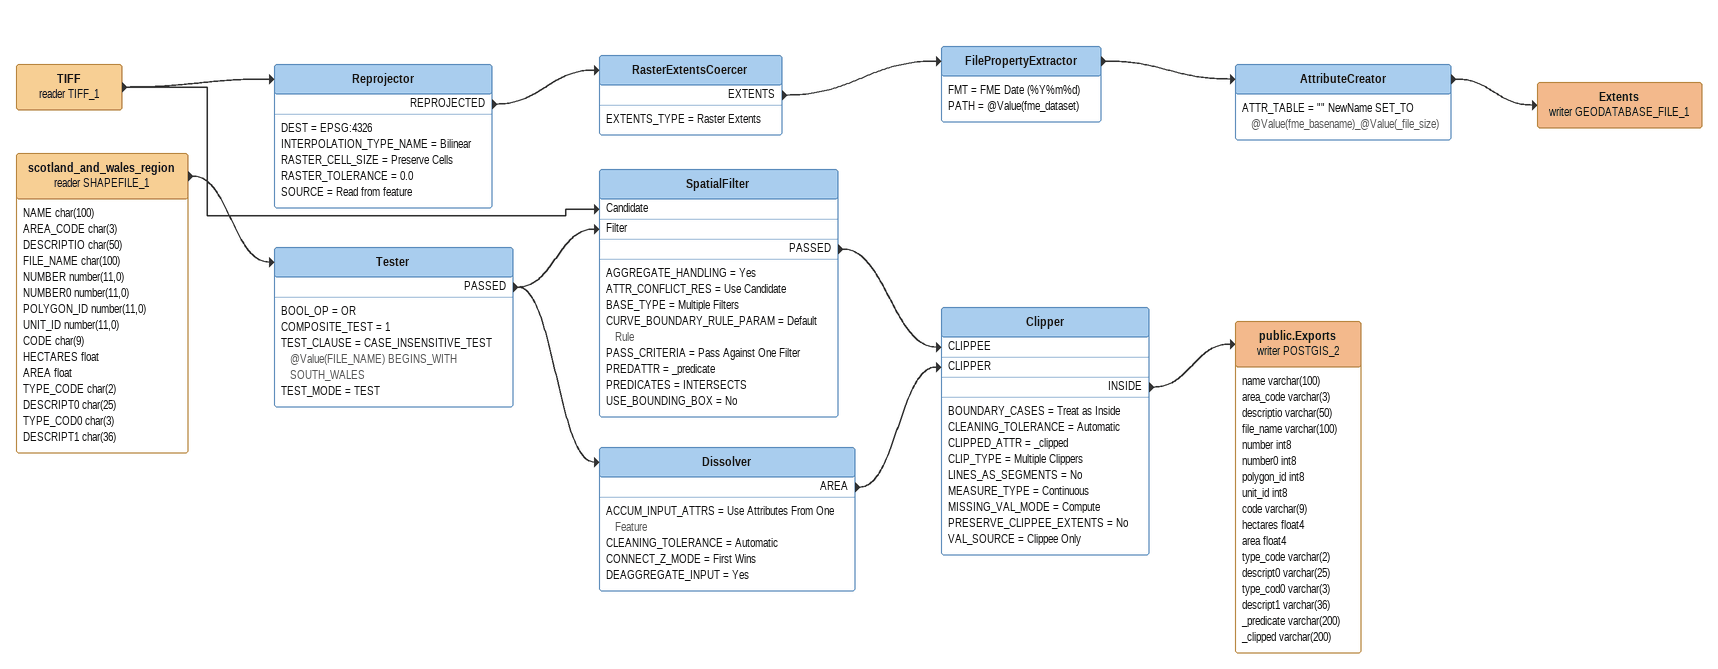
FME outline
scotland_and_wales_region (reader SHAPEFILE_1)
    attributes: NAME char(100), AREA_CODE char(3), DESCRIPTIO char(50), FILE_NAME char(100), NUMBER number(11,0), NUMBER0 number(11,0), POLYGON_ID number(11,0), UNIT_ID number(11,0), CODE char(9), HECTARES float, AREA float, TYPE_CODE char(2), DESCRIPT0 char(25), TYPE_COD0 char(3), DESCRIPT1 char(36)
    -> Tester
Tester
    BOOL_OP = OR
    COMPOSITE_TEST = 1
    TEST_CLAUSE = CASE_INSENSITIVE_TEST @Value(FILE_NAME) BEGINS_WITH SOUTH_WALES
    TEST_MODE = TEST
    PASSED -> SpatialFilter [Filter]
    PASSED -> Dissolver
Dissolver
    ACCUM_INPUT_ATTRS = Use Attributes From One Feature
    CLEANING_TOLERANCE = Automatic
    CONNECT_Z_MODE = First Wins
    DEAGGREGATE_INPUT = Yes
    AREA -> Clipper [CLIPPER]
TIFF (reader TIFF_1)
    -> Reprojector
    -> SpatialFilter [Candidate]
Reprojector
    DEST = EPSG:4326
    INTERPOLATION_TYPE_NAME = Bilinear
    RASTER_CELL_SIZE = Preserve Cells
    RASTER_TOLERANCE = 0.0
    SOURCE = Read from feature
    REPROJECTED -> RasterExtentsCoercer
RasterExtentsCoercer
    EXTENTS_TYPE = Raster Extents
    EXTENTS -> FilePropertyExtractor
FilePropertyExtractor
    FMT = FME Date (%Y%m%d)
    PATH = @Value(fme_dataset)
    -> AttributeCreator
AttributeCreator
    ATTR_TABLE = "" NewName SET_TO @Value(fme_basename)_@Value(_file_size)
    -> Extents (writer GEODATABASE_FILE_1)
Extents (writer GEODATABASE_FILE_1)
SpatialFilter
    AGGREGATE_HANDLING = Yes
    ATTR_CONFLICT_RES = Use Candidate
    BASE_TYPE = Multiple Filters
    CURVE_BOUNDARY_RULE_PARAM = Default Rule
    PASS_CRITERIA = Pass Against One Filter
    PREDATTR = _predicate
    PREDICATES = INTERSECTS
    USE_BOUNDING_BOX = No
    PASSED -> Clipper [CLIPPEE]
Clipper
    BOUNDARY_CASES = Treat as Inside
    CLEANING_TOLERANCE = Automatic
    CLIPPED_ATTR = _clipped
    CLIP_TYPE = Multiple Clippers
    LINES_AS_SEGMENTS = No
    MEASURE_TYPE = Continuous
    MISSING_VAL_MODE = Compute
    PRESERVE_CLIPPEE_EXTENTS = No
    VAL_SOURCE = Clippee Only
    INSIDE -> public.Exports (writer POSTGIS_2)
public.Exports (writer POSTGIS_2)
    attributes: name varchar(100), area_code varchar(3), descriptio varchar(50), file_name varchar(100), number int8, number0 int8, polygon_id int8, unit_id int8, code varchar(9), hectares float4, area float4, type_code varchar(2), descript0 varchar(25), type_cod0 varchar(3), descript1 varchar(36), _predicate varchar(200), _clipped varchar(200)
